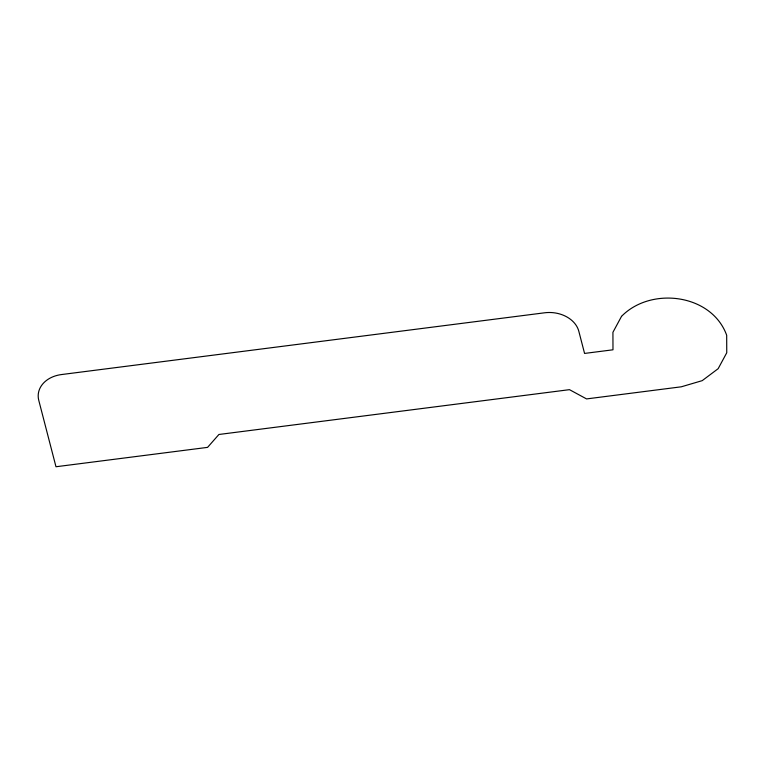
<?xml version="1.0" encoding="UTF-8"?>
<svg xmlns="http://www.w3.org/2000/svg" width="765" height="765" viewBox="0 0 765 765"><rect width="100%" height="100%" fill="white"/><g stroke="black" fill="none" stroke-linecap="round" stroke-linejoin="round"><path stroke-width="1.15" d="M621.524 316.356L612.928 332.297L612.985 349.796L584.565 353.43L578.828 331.293A29.022 22.395 4 0 0 544.67 312.789L61.449 374.563A29.022 22.395 4 0 0 38.766 400.334L55.979 466.746L207.573 447.372L218.914 434.482L569.485 389.662L586.564 398.919L681.309 386.803L702.194 380.654L718.153 368.692L726.75 352.761L726.683 335.261C711.746 293.894 650.958 286.225 621.524 316.356"/></g></svg>
